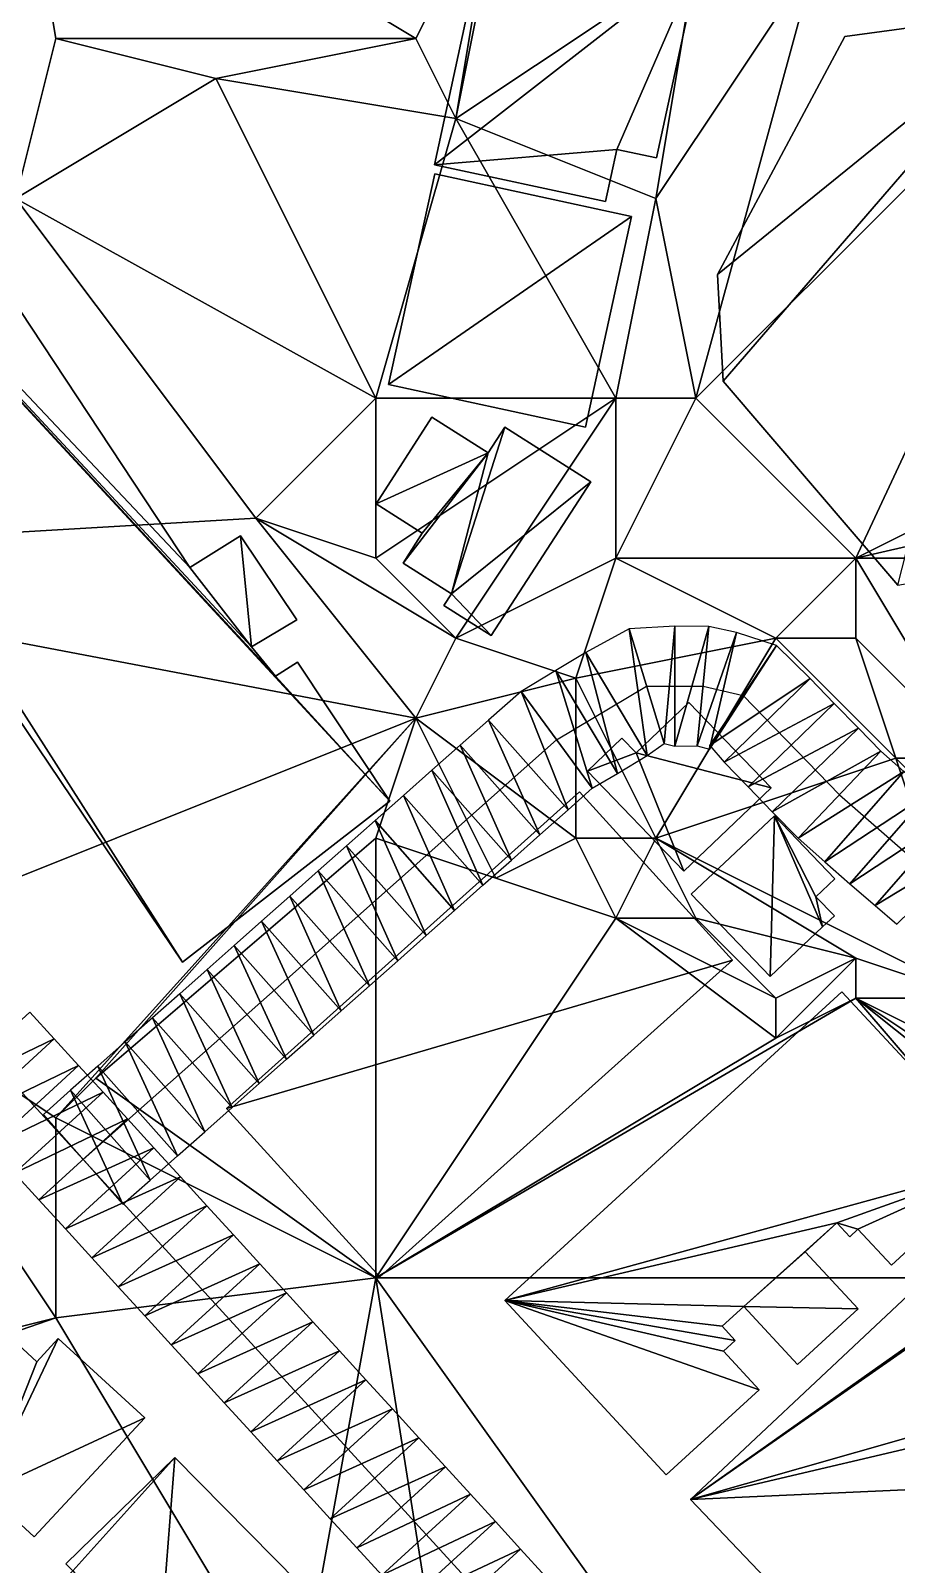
# Model space of a CAD drawing. Header units: metres. Extents: x -1103 to 901, y -902 to 905.
# Drawn here: x -1019.3 to -976, y 383.7 to 460.4 of the extents above; entities that cross this region are included whole.
import ezdxf

# ---------------------------------------------------------------- set-up
doc = ezdxf.new("R2010")
doc.units = ezdxf.units.M
for name, color, linetype in [('OSM_BUILDING_FOOTPRINTS', 7, 'CONTINUOUS'), ('OSM_BUILDING_ROOFS', 1, 'CONTINUOUS'), ('OSM_BUILDING_WALLS', 8, 'CONTINUOUS'), ('OSM_ROAD_AXES', 2, 'CONTINUOUS'), ('OSM_ROAD_SURFACE', 9, 'CONTINUOUS'), ('OSM_TERRAIN', 3, 'CONTINUOUS')]:
    doc.layers.add(name, color=color, linetype=linetype)

msp = doc.modelspace()

# ---------------------------------------------------------------- linework, layer by layer
at = {"layer": 'OSM_BUILDING_FOOTPRINTS'}
msp.add_polyline3d([(-1051.074, 472.319, 11.974), (-1011.666, 413.796, 11.974), (-1001.298, 421.847, 11.974), (-1005.919, 428.803, 11.974), (-1007.024, 428.106, 11.974), (-1008.218, 429.566, 11.974), (-1005.952, 430.915, 11.974), (-1008.771, 435.118, 11.974), (-1011.313, 433.536, 11.974), (-1022.621, 450.655, 11.974), (-1020.223, 452.392, 11.974), (-1023.019, 456.152, 11.974), (-1024.744, 455.234, 11.974), (-1033.908, 467.83, 11.974)], dxfattribs=at)
for points in [[(-968.568, 461.45, 11.018), (-978.561, 460.1, 11.018), (-984.917, 448.19, 11.018), (-984.64, 442.859, 11.018), (-975.908, 432.652, 11.018), (-959.515, 435.594, 11.018), (-960.521, 445.038, 11.018), (-958.962, 445.204, 11.018), (-959.515, 450.391, 11.018), (-961.063, 450.225, 11.018), (-962.809, 466.714, 11.018), (-968.635, 466.338, 11.018), (-968.568, 461.45, 11.018)], [(-996.347, 466.26, 11.412), (-985.812, 464.015, 11.412), (-987.968, 454.029, 11.412), (-989.957, 454.449, 11.412), (-990.521, 451.85, 11.412), (-999.066, 453.675, 11.412), (-996.347, 466.26, 11.412)], [(-999.055, 453.221, 11.487), (-989.217, 451.098, 11.487), (-991.516, 440.559, 11.487), (-1001.376, 442.693, 11.487), (-999.055, 453.221, 11.487)], [(-999.198, 441.056, 11.827), (-996.39, 439.265, 11.827), (-995.55, 440.559, 11.827), (-991.261, 437.827, 11.827), (-996.236, 430.13, 11.827), (-998.601, 431.634, 11.827), (-998.225, 432.22, 11.827), (-1000.646, 433.757, 11.827), (-999.684, 435.25, 11.827), (-1001.995, 436.721, 11.827), (-999.198, 441.056, 11.827)], [(-989.703, 424.999, 12.358), (-988.995, 424.258, 12.358), (-986.353, 426.78, 12.358), (-982.241, 422.522, 12.358), (-986.607, 418.353, 12.358), (-991.427, 423.351, 12.358), (-989.703, 424.999, 12.358)], [(-991.825, 422.323, 12.77), (-984.164, 413.896, 12.77), (-1001.806, 398.048, 12.77), (-1009.478, 406.475, 12.77), (-991.825, 422.323, 12.77)], [(-986.232, 417.191, 12.435), (-982.075, 421.117, 12.435), (-979.058, 417.966, 12.435), (-979.997, 417.07, 12.435), (-979.069, 416.108, 12.435), (-979.666, 415.555, 12.435), (-982.285, 413.078, 12.435), (-986.232, 417.191, 12.435)], [(-978.704, 412.314, 13.618), (-970.712, 403.7, 13.618), (-976.228, 398.635, 13.618), (-977.897, 400.437, 13.618), (-978.306, 400.05, 13.618), (-978.958, 400.758, 13.618), (-980.539, 399.298, 13.618), (-977.886, 396.445, 13.618), (-980.925, 393.669, 13.618), (-983.611, 396.566, 13.618), (-984.684, 395.582, 13.618), (-984.031, 394.874, 13.618), (-984.617, 394.332, 13.618), (-982.838, 392.408, 13.618), (-987.48, 388.15, 13.618), (-995.561, 396.865, 13.618), (-978.704, 412.314, 13.618)], [(-967.23, 404.795, 13.192), (-964.71, 402.152, 13.192), (-965.428, 401.477, 13.192), (-962.532, 398.425, 13.192), (-961.813, 399.099, 13.192), (-959.094, 396.235, 13.192), (-966.975, 388.836, 13.192), (-969.65, 391.645, 13.192), (-970.822, 390.551, 13.192), (-968.147, 387.731, 13.192), (-978.128, 378.363, 13.192), (-986.264, 386.912, 13.192), (-967.23, 404.795, 13.192)], [(-1041.445, 373.253, 13.937), (-1022.598, 393.591, 13.937), (-1020.819, 395.515, 13.937), (-1018.95, 393.801, 13.937), (-1017.889, 394.962, 13.937), (-1013.556, 391.003, 13.937), (-1019.083, 385.042, 13.937), (-1021.537, 387.298, 13.937), (-1021.769, 387.055, 13.937), (-1025.273, 383.273, 13.937), (-1023.471, 381.625, 13.937), (-1027.064, 377.743, 13.937), (-1028.18, 378.761, 13.937), (-1033.033, 373.519, 13.937), (-1031.441, 372.059, 13.937), (-1035.431, 367.746, 13.937), (-1041.445, 373.253, 13.937)], [(-1029.009, 371.782, 13.998), (-1017.148, 383.35, 13.998), (-1017.502, 383.704, 13.998), (-1012.064, 389.013, 13.998), (-1004.647, 381.504, 13.998), (-1010.439, 375.852, 13.998), (-1012.893, 378.341, 13.998), (-1019.735, 371.672, 13.998), (-1017.502, 369.416, 13.998), (-1023.139, 363.92, 13.998), (-1029.352, 370.201, 13.998), (-1028.39, 371.152, 13.998), (-1029.009, 371.782, 13.998)]]:
    msp.add_polyline3d(points, close=True, dxfattribs=at)
at = {"layer": 'OSM_BUILDING_ROOFS'}
for points in [[(-1051.351, 476.013, 26.774), (-1051.074, 472.319, 26.774), (-1011.666, 413.796, 26.774)], [(-1051.351, 476.013, 26.774), (-1011.666, 413.796, 26.774), (-1001.298, 421.847, 26.774)], [(-1051.351, 476.013, 26.774), (-1001.298, 421.847, 26.774), (-1007.024, 428.106, 26.774)], [(-1051.351, 476.013, 26.774), (-1007.024, 428.106, 26.774), (-1008.218, 429.566, 26.774)], [(-1051.351, 476.013, 26.774), (-1008.218, 429.566, 26.774), (-1011.313, 433.536, 26.774)], [(-1051.351, 476.013, 26.774), (-1011.313, 433.536, 26.774), (-1022.621, 450.655, 26.774)], [(-985.812, 464.015, 19.812), (-996.347, 466.26, 19.812), (-999.066, 453.675, 19.812)], [(-989.957, 454.449, 19.812), (-985.812, 464.015, 19.812), (-999.066, 453.675, 19.812)], [(-989.957, 454.449, 19.812), (-987.968, 454.029, 19.812), (-985.812, 464.015, 19.812)], [(-968.568, 461.45, 16.218), (-978.561, 460.1, 16.218), (-984.917, 448.19, 16.218)], [(-968.568, 461.45, 16.218), (-984.917, 448.19, 16.218), (-984.64, 442.859, 16.218)], [(-968.568, 461.45, 16.218), (-984.64, 442.859, 16.218), (-975.908, 432.652, 16.218)], [(-999.066, 453.675, 19.812), (-990.521, 451.85, 19.812), (-989.957, 454.449, 19.812)], [(-989.217, 451.098, 19.887), (-999.055, 453.221, 19.887), (-1001.376, 442.693, 19.887)], [(-989.217, 451.098, 19.887), (-1001.376, 442.693, 19.887), (-991.516, 440.559, 19.887)], [(-996.39, 439.265, 20.227), (-999.198, 441.056, 20.227), (-1001.995, 436.721, 20.227)], [(-998.225, 432.22, 20.227), (-991.261, 437.827, 20.227), (-995.55, 440.559, 20.227)], [(-998.225, 432.22, 20.227), (-995.55, 440.559, 20.227), (-996.39, 439.265, 20.227)], [(-996.39, 439.265, 20.227), (-1001.995, 436.721, 20.227), (-999.684, 435.25, 20.227)], [(-996.39, 439.265, 20.227), (-999.684, 435.25, 20.227), (-1000.646, 433.757, 20.227)], [(-996.39, 439.265, 20.227), (-1000.646, 433.757, 20.227), (-998.225, 432.22, 20.227)], [(-998.225, 432.22, 20.227), (-996.236, 430.13, 20.227), (-991.261, 437.827, 20.227)], [(-1008.218, 429.566, 26.774), (-1008.771, 435.118, 26.774), (-1011.313, 433.536, 26.774)], [(-1008.218, 429.566, 26.774), (-1005.952, 430.915, 26.774), (-1008.771, 435.118, 26.774)], [(-998.225, 432.22, 20.227), (-998.601, 431.634, 20.227), (-996.236, 430.13, 20.227)], [(-1001.298, 421.847, 26.774), (-1005.919, 428.803, 26.774), (-1007.024, 428.106, 26.774)], [(-988.995, 424.258, 17.558), (-982.241, 422.522, 17.558), (-986.353, 426.78, 17.558)], [(-988.995, 424.258, 17.558), (-989.703, 424.999, 17.558), (-991.427, 423.351, 17.558)], [(-988.995, 424.258, 17.558), (-991.427, 423.351, 17.558), (-986.607, 418.353, 17.558)], [(-988.995, 424.258, 17.558), (-986.607, 418.353, 17.558), (-982.241, 422.522, 17.558)], [(-984.164, 413.896, 27.57), (-991.825, 422.323, 27.57), (-1009.478, 406.475, 27.57)], [(-982.075, 421.117, 17.635), (-986.232, 417.191, 17.635), (-982.285, 413.078, 17.635)], [(-982.075, 421.117, 17.635), (-982.285, 413.078, 17.635), (-979.666, 415.555, 17.635)], [(-979.997, 417.07, 17.635), (-979.058, 417.966, 17.635), (-982.075, 421.117, 17.635)], [(-979.997, 417.07, 17.635), (-982.075, 421.117, 17.635), (-979.666, 415.555, 17.635)], [(-979.666, 415.555, 17.635), (-979.069, 416.108, 17.635), (-979.997, 417.07, 17.635)], [(-984.164, 413.896, 27.57), (-1009.478, 406.475, 27.57), (-1001.806, 398.048, 27.57)], [(-970.712, 403.7, 28.418), (-978.704, 412.314, 28.418), (-995.561, 396.865, 28.418)], [(-964.71, 402.152, 24.792), (-967.23, 404.795, 24.792), (-986.264, 386.912, 24.792)], [(-978.958, 400.758, 28.418), (-970.712, 403.7, 28.418), (-995.561, 396.865, 28.418)], [(-978.958, 400.758, 28.418), (-977.897, 400.437, 28.418), (-970.712, 403.7, 28.418)], [(-977.897, 400.437, 28.418), (-976.228, 398.635, 28.418), (-970.712, 403.7, 28.418)], [(-965.428, 401.477, 24.792), (-964.71, 402.152, 24.792), (-986.264, 386.912, 24.792)], [(-965.428, 401.477, 24.792), (-986.264, 386.912, 24.792), (-969.65, 391.645, 24.792)], [(-995.561, 396.865, 28.418), (-983.611, 396.566, 28.418), (-978.958, 400.758, 28.418)], [(-983.611, 396.566, 28.418), (-980.539, 399.298, 28.418), (-978.958, 400.758, 28.418)], [(-978.958, 400.758, 28.418), (-978.306, 400.05, 28.418), (-977.897, 400.437, 28.418)], [(-983.611, 396.566, 28.418), (-977.886, 396.445, 28.418), (-980.539, 399.298, 28.418)], [(-995.561, 396.865, 28.418), (-987.48, 388.15, 28.418), (-982.838, 392.408, 28.418)], [(-995.561, 396.865, 28.418), (-982.838, 392.408, 28.418), (-984.617, 394.332, 28.418)], [(-995.561, 396.865, 28.418), (-984.617, 394.332, 28.418), (-984.031, 394.874, 28.418)], [(-995.561, 396.865, 28.418), (-984.031, 394.874, 28.418), (-984.684, 395.582, 28.418)], [(-995.561, 396.865, 28.418), (-984.684, 395.582, 28.418), (-983.611, 396.566, 28.418)], [(-983.611, 396.566, 28.418), (-980.925, 393.669, 28.418), (-977.886, 396.445, 28.418)], [(-1021.537, 387.298, 28.737), (-1018.95, 393.801, 28.737), (-1020.819, 395.515, 28.737)], [(-1021.537, 387.298, 28.737), (-1013.556, 391.003, 28.737), (-1017.889, 394.962, 28.737)], [(-1021.537, 387.298, 28.737), (-1017.889, 394.962, 28.737), (-1018.95, 393.801, 28.737)], [(-986.264, 386.912, 24.792), (-970.822, 390.551, 24.792), (-969.65, 391.645, 24.792)], [(-1021.537, 387.298, 28.737), (-1019.083, 385.042, 28.737), (-1013.556, 391.003, 28.737)], [(-986.264, 386.912, 24.792), (-968.147, 387.731, 24.792), (-970.822, 390.551, 24.792)], [(-1012.064, 389.013, 28.798), (-1017.502, 383.704, 28.798), (-1017.148, 383.35, 28.798)], [(-1017.148, 383.35, 28.798), (-1012.893, 378.341, 28.798), (-1012.064, 389.013, 28.798)], [(-1012.893, 378.341, 28.798), (-1004.647, 381.504, 28.798), (-1012.064, 389.013, 28.798)], [(-986.264, 386.912, 24.792), (-978.128, 378.363, 24.792), (-968.147, 387.731, 24.792)]]:
    msp.add_3dface(points, dxfattribs=at)
at = {"layer": 'OSM_BUILDING_WALLS'}
for points in [[(-1051.074, 472.319, 11.974), (-1011.666, 413.796, 11.974), (-1011.666, 413.796, 26.774)], [(-1051.074, 472.319, 11.974), (-1011.666, 413.796, 26.774), (-1051.074, 472.319, 26.774)], [(-996.347, 466.26, 11.412), (-999.066, 453.675, 11.412), (-999.066, 453.675, 19.812)], [(-996.347, 466.26, 11.412), (-999.066, 453.675, 19.812), (-996.347, 466.26, 19.812)], [(-987.968, 454.029, 11.412), (-985.812, 464.015, 11.412), (-985.812, 464.015, 19.812)], [(-987.968, 454.029, 11.412), (-985.812, 464.015, 19.812), (-987.968, 454.029, 19.812)], [(-968.568, 461.45, 11.018), (-978.561, 460.1, 11.018), (-978.561, 460.1, 16.218)], [(-968.568, 461.45, 11.018), (-978.561, 460.1, 16.218), (-968.568, 461.45, 16.218)], [(-978.561, 460.1, 11.018), (-984.917, 448.19, 11.018), (-984.917, 448.19, 16.218)], [(-978.561, 460.1, 11.018), (-984.917, 448.19, 16.218), (-978.561, 460.1, 16.218)], [(-990.521, 451.85, 11.412), (-989.957, 454.449, 11.412), (-989.957, 454.449, 19.812)], [(-990.521, 451.85, 11.412), (-989.957, 454.449, 19.812), (-990.521, 451.85, 19.812)], [(-989.957, 454.449, 11.412), (-987.968, 454.029, 11.412), (-987.968, 454.029, 19.812)], [(-989.957, 454.449, 11.412), (-987.968, 454.029, 19.812), (-989.957, 454.449, 19.812)], [(-999.066, 453.675, 11.412), (-990.521, 451.85, 11.412), (-990.521, 451.85, 19.812)], [(-999.066, 453.675, 11.412), (-990.521, 451.85, 19.812), (-999.066, 453.675, 19.812)], [(-999.055, 453.221, 11.487), (-1001.376, 442.693, 11.487), (-1001.376, 442.693, 19.887)], [(-999.055, 453.221, 11.487), (-1001.376, 442.693, 19.887), (-999.055, 453.221, 19.887)], [(-989.217, 451.098, 11.487), (-999.055, 453.221, 11.487), (-999.055, 453.221, 19.887)], [(-989.217, 451.098, 11.487), (-999.055, 453.221, 19.887), (-989.217, 451.098, 19.887)], [(-1011.313, 433.536, 11.974), (-1022.621, 450.655, 11.974), (-1022.621, 450.655, 26.774)], [(-1011.313, 433.536, 11.974), (-1022.621, 450.655, 26.774), (-1011.313, 433.536, 26.774)], [(-991.516, 440.559, 11.487), (-989.217, 451.098, 11.487), (-989.217, 451.098, 19.887)], [(-991.516, 440.559, 11.487), (-989.217, 451.098, 19.887), (-991.516, 440.559, 19.887)], [(-984.917, 448.19, 11.018), (-984.64, 442.859, 11.018), (-984.64, 442.859, 16.218)], [(-984.917, 448.19, 11.018), (-984.64, 442.859, 16.218), (-984.917, 448.19, 16.218)], [(-1001.376, 442.693, 11.487), (-991.516, 440.559, 11.487), (-991.516, 440.559, 19.887)], [(-1001.376, 442.693, 11.487), (-991.516, 440.559, 19.887), (-1001.376, 442.693, 19.887)], [(-984.64, 442.859, 11.018), (-975.908, 432.652, 11.018), (-975.908, 432.652, 16.218)], [(-984.64, 442.859, 11.018), (-975.908, 432.652, 16.218), (-984.64, 442.859, 16.218)], [(-999.198, 441.056, 11.827), (-1001.995, 436.721, 11.827), (-1001.995, 436.721, 20.227)], [(-999.198, 441.056, 11.827), (-1001.995, 436.721, 20.227), (-999.198, 441.056, 20.227)], [(-996.39, 439.265, 11.827), (-999.198, 441.056, 11.827), (-999.198, 441.056, 20.227)], [(-996.39, 439.265, 11.827), (-999.198, 441.056, 20.227), (-996.39, 439.265, 20.227)], [(-995.55, 440.559, 11.827), (-996.39, 439.265, 11.827), (-996.39, 439.265, 20.227)], [(-995.55, 440.559, 11.827), (-996.39, 439.265, 20.227), (-995.55, 440.559, 20.227)], [(-991.261, 437.827, 11.827), (-995.55, 440.559, 11.827), (-995.55, 440.559, 20.227)], [(-991.261, 437.827, 11.827), (-995.55, 440.559, 20.227), (-991.261, 437.827, 20.227)], [(-996.236, 430.13, 11.827), (-991.261, 437.827, 11.827), (-991.261, 437.827, 20.227)], [(-996.236, 430.13, 11.827), (-991.261, 437.827, 20.227), (-996.236, 430.13, 20.227)], [(-1001.995, 436.721, 11.827), (-999.684, 435.25, 11.827), (-999.684, 435.25, 20.227)], [(-1001.995, 436.721, 11.827), (-999.684, 435.25, 20.227), (-1001.995, 436.721, 20.227)], [(-1008.771, 435.118, 11.974), (-1011.313, 433.536, 11.974), (-1011.313, 433.536, 26.774)], [(-1008.771, 435.118, 11.974), (-1011.313, 433.536, 26.774), (-1008.771, 435.118, 26.774)], [(-1005.952, 430.915, 11.974), (-1008.771, 435.118, 11.974), (-1008.771, 435.118, 26.774)], [(-1005.952, 430.915, 11.974), (-1008.771, 435.118, 26.774), (-1005.952, 430.915, 26.774)], [(-999.684, 435.25, 11.827), (-1000.646, 433.757, 11.827), (-1000.646, 433.757, 20.227)], [(-999.684, 435.25, 11.827), (-1000.646, 433.757, 20.227), (-999.684, 435.25, 20.227)], [(-1000.646, 433.757, 11.827), (-998.225, 432.22, 11.827), (-998.225, 432.22, 20.227)], [(-1000.646, 433.757, 11.827), (-998.225, 432.22, 20.227), (-1000.646, 433.757, 20.227)], [(-998.225, 432.22, 11.827), (-998.601, 431.634, 11.827), (-998.601, 431.634, 20.227)], [(-998.225, 432.22, 11.827), (-998.601, 431.634, 20.227), (-998.225, 432.22, 20.227)], [(-998.601, 431.634, 11.827), (-996.236, 430.13, 11.827), (-996.236, 430.13, 20.227)], [(-998.601, 431.634, 11.827), (-996.236, 430.13, 20.227), (-998.601, 431.634, 20.227)], [(-1008.218, 429.566, 11.974), (-1005.952, 430.915, 11.974), (-1005.952, 430.915, 26.774)], [(-1008.218, 429.566, 11.974), (-1005.952, 430.915, 26.774), (-1008.218, 429.566, 26.774)], [(-1007.024, 428.106, 11.974), (-1008.218, 429.566, 11.974), (-1008.218, 429.566, 26.774)], [(-1007.024, 428.106, 11.974), (-1008.218, 429.566, 26.774), (-1007.024, 428.106, 26.774)], [(-1005.919, 428.803, 11.974), (-1007.024, 428.106, 11.974), (-1007.024, 428.106, 26.774)], [(-1005.919, 428.803, 11.974), (-1007.024, 428.106, 26.774), (-1005.919, 428.803, 26.774)], [(-1001.298, 421.847, 11.974), (-1005.919, 428.803, 11.974), (-1005.919, 428.803, 26.774)], [(-1001.298, 421.847, 11.974), (-1005.919, 428.803, 26.774), (-1001.298, 421.847, 26.774)], [(-986.353, 426.78, 12.358), (-988.995, 424.258, 12.358), (-988.995, 424.258, 17.558)], [(-986.353, 426.78, 12.358), (-988.995, 424.258, 17.558), (-986.353, 426.78, 17.558)], [(-982.241, 422.522, 12.358), (-986.353, 426.78, 12.358), (-986.353, 426.78, 17.558)], [(-982.241, 422.522, 12.358), (-986.353, 426.78, 17.558), (-982.241, 422.522, 17.558)], [(-989.703, 424.999, 12.358), (-991.427, 423.351, 12.358), (-991.427, 423.351, 17.558)], [(-989.703, 424.999, 12.358), (-991.427, 423.351, 17.558), (-989.703, 424.999, 17.558)], [(-988.995, 424.258, 12.358), (-989.703, 424.999, 12.358), (-989.703, 424.999, 17.558)], [(-988.995, 424.258, 12.358), (-989.703, 424.999, 17.558), (-988.995, 424.258, 17.558)], [(-991.427, 423.351, 12.358), (-986.607, 418.353, 12.358), (-986.607, 418.353, 17.558)], [(-991.427, 423.351, 12.358), (-986.607, 418.353, 17.558), (-991.427, 423.351, 17.558)], [(-991.825, 422.323, 12.77), (-1009.478, 406.475, 12.77), (-1009.478, 406.475, 27.57)], [(-991.825, 422.323, 12.77), (-1009.478, 406.475, 27.57), (-991.825, 422.323, 27.57)], [(-984.164, 413.896, 12.77), (-991.825, 422.323, 12.77), (-991.825, 422.323, 27.57)], [(-984.164, 413.896, 12.77), (-991.825, 422.323, 27.57), (-984.164, 413.896, 27.57)], [(-986.607, 418.353, 12.358), (-982.241, 422.522, 12.358), (-982.241, 422.522, 17.558)], [(-986.607, 418.353, 12.358), (-982.241, 422.522, 17.558), (-986.607, 418.353, 17.558)], [(-1011.666, 413.796, 11.974), (-1001.298, 421.847, 11.974), (-1001.298, 421.847, 26.774)], [(-1011.666, 413.796, 11.974), (-1001.298, 421.847, 26.774), (-1011.666, 413.796, 26.774)], [(-982.075, 421.117, 12.435), (-986.232, 417.191, 12.435), (-986.232, 417.191, 17.635)], [(-982.075, 421.117, 12.435), (-986.232, 417.191, 17.635), (-982.075, 421.117, 17.635)], [(-979.058, 417.966, 12.435), (-982.075, 421.117, 12.435), (-982.075, 421.117, 17.635)], [(-979.058, 417.966, 12.435), (-982.075, 421.117, 17.635), (-979.058, 417.966, 17.635)], [(-979.997, 417.07, 12.435), (-979.058, 417.966, 12.435), (-979.058, 417.966, 17.635)], [(-979.997, 417.07, 12.435), (-979.058, 417.966, 17.635), (-979.997, 417.07, 17.635)], [(-986.232, 417.191, 12.435), (-982.285, 413.078, 12.435), (-982.285, 413.078, 17.635)], [(-986.232, 417.191, 12.435), (-982.285, 413.078, 17.635), (-986.232, 417.191, 17.635)], [(-979.069, 416.108, 12.435), (-979.997, 417.07, 12.435), (-979.997, 417.07, 17.635)], [(-979.069, 416.108, 12.435), (-979.997, 417.07, 17.635), (-979.069, 416.108, 17.635)], [(-979.666, 415.555, 12.435), (-979.069, 416.108, 12.435), (-979.069, 416.108, 17.635)], [(-979.666, 415.555, 12.435), (-979.069, 416.108, 17.635), (-979.666, 415.555, 17.635)], [(-982.285, 413.078, 12.435), (-979.666, 415.555, 12.435), (-979.666, 415.555, 17.635)], [(-982.285, 413.078, 12.435), (-979.666, 415.555, 17.635), (-982.285, 413.078, 17.635)], [(-1001.806, 398.048, 12.77), (-984.164, 413.896, 12.77), (-984.164, 413.896, 27.57)], [(-1001.806, 398.048, 12.77), (-984.164, 413.896, 27.57), (-1001.806, 398.048, 27.57)], [(-978.704, 412.314, 13.618), (-995.561, 396.865, 13.618), (-995.561, 396.865, 28.418)], [(-978.704, 412.314, 13.618), (-995.561, 396.865, 28.418), (-978.704, 412.314, 28.418)], [(-970.712, 403.7, 13.618), (-978.704, 412.314, 13.618), (-978.704, 412.314, 28.418)], [(-970.712, 403.7, 13.618), (-978.704, 412.314, 28.418), (-970.712, 403.7, 28.418)], [(-1009.478, 406.475, 12.77), (-1001.806, 398.048, 12.77), (-1001.806, 398.048, 27.57)], [(-1009.478, 406.475, 12.77), (-1001.806, 398.048, 27.57), (-1009.478, 406.475, 27.57)], [(-967.23, 404.795, 13.192), (-986.264, 386.912, 13.192), (-986.264, 386.912, 24.792)], [(-967.23, 404.795, 13.192), (-986.264, 386.912, 24.792), (-967.23, 404.795, 24.792)], [(-976.228, 398.635, 13.618), (-970.712, 403.7, 13.618), (-970.712, 403.7, 28.418)], [(-976.228, 398.635, 13.618), (-970.712, 403.7, 28.418), (-976.228, 398.635, 28.418)], [(-980.539, 399.298, 13.618), (-978.958, 400.758, 13.618), (-978.958, 400.758, 28.418)], [(-980.539, 399.298, 13.618), (-978.958, 400.758, 28.418), (-980.539, 399.298, 28.418)], [(-978.958, 400.758, 13.618), (-978.306, 400.05, 13.618), (-978.306, 400.05, 28.418)], [(-978.958, 400.758, 13.618), (-978.306, 400.05, 28.418), (-978.958, 400.758, 28.418)], [(-978.306, 400.05, 13.618), (-977.897, 400.437, 13.618), (-977.897, 400.437, 28.418)], [(-978.306, 400.05, 13.618), (-977.897, 400.437, 28.418), (-978.306, 400.05, 28.418)], [(-977.897, 400.437, 13.618), (-976.228, 398.635, 13.618), (-976.228, 398.635, 28.418)], [(-977.897, 400.437, 13.618), (-976.228, 398.635, 28.418), (-977.897, 400.437, 28.418)], [(-977.886, 396.445, 13.618), (-980.539, 399.298, 13.618), (-980.539, 399.298, 28.418)], [(-977.886, 396.445, 13.618), (-980.539, 399.298, 28.418), (-977.886, 396.445, 28.418)], [(-995.561, 396.865, 13.618), (-987.48, 388.15, 13.618), (-987.48, 388.15, 28.418)], [(-995.561, 396.865, 13.618), (-987.48, 388.15, 28.418), (-995.561, 396.865, 28.418)], [(-984.684, 395.582, 13.618), (-983.611, 396.566, 13.618), (-983.611, 396.566, 28.418)], [(-984.684, 395.582, 13.618), (-983.611, 396.566, 28.418), (-984.684, 395.582, 28.418)], [(-983.611, 396.566, 13.618), (-980.925, 393.669, 13.618), (-980.925, 393.669, 28.418)], [(-983.611, 396.566, 13.618), (-980.925, 393.669, 28.418), (-983.611, 396.566, 28.418)], [(-980.925, 393.669, 13.618), (-977.886, 396.445, 13.618), (-977.886, 396.445, 28.418)], [(-980.925, 393.669, 13.618), (-977.886, 396.445, 28.418), (-980.925, 393.669, 28.418)], [(-1018.95, 393.801, 13.937), (-1020.819, 395.515, 13.937), (-1020.819, 395.515, 28.737)], [(-1018.95, 393.801, 13.937), (-1020.819, 395.515, 28.737), (-1018.95, 393.801, 28.737)], [(-984.031, 394.874, 13.618), (-984.684, 395.582, 13.618), (-984.684, 395.582, 28.418)], [(-984.031, 394.874, 13.618), (-984.684, 395.582, 28.418), (-984.031, 394.874, 28.418)], [(-1017.889, 394.962, 13.937), (-1018.95, 393.801, 13.937), (-1018.95, 393.801, 28.737)], [(-1017.889, 394.962, 13.937), (-1018.95, 393.801, 28.737), (-1017.889, 394.962, 28.737)], [(-1013.556, 391.003, 13.937), (-1017.889, 394.962, 13.937), (-1017.889, 394.962, 28.737)], [(-1013.556, 391.003, 13.937), (-1017.889, 394.962, 28.737), (-1013.556, 391.003, 28.737)], [(-984.617, 394.332, 13.618), (-984.031, 394.874, 13.618), (-984.031, 394.874, 28.418)], [(-984.617, 394.332, 13.618), (-984.031, 394.874, 28.418), (-984.617, 394.332, 28.418)], [(-982.838, 392.408, 13.618), (-984.617, 394.332, 13.618), (-984.617, 394.332, 28.418)], [(-982.838, 392.408, 13.618), (-984.617, 394.332, 28.418), (-982.838, 392.408, 28.418)], [(-987.48, 388.15, 13.618), (-982.838, 392.408, 13.618), (-982.838, 392.408, 28.418)], [(-987.48, 388.15, 13.618), (-982.838, 392.408, 28.418), (-987.48, 388.15, 28.418)], [(-1019.083, 385.042, 13.937), (-1013.556, 391.003, 13.937), (-1013.556, 391.003, 28.737)], [(-1019.083, 385.042, 13.937), (-1013.556, 391.003, 28.737), (-1019.083, 385.042, 28.737)], [(-1012.064, 389.013, 13.998), (-1017.502, 383.704, 13.998), (-1017.502, 383.704, 28.798)], [(-1012.064, 389.013, 13.998), (-1017.502, 383.704, 28.798), (-1012.064, 389.013, 28.798)], [(-1004.647, 381.504, 13.998), (-1012.064, 389.013, 13.998), (-1012.064, 389.013, 28.798)], [(-1004.647, 381.504, 13.998), (-1012.064, 389.013, 28.798), (-1004.647, 381.504, 28.798)], [(-978.128, 378.363, 13.192), (-968.147, 387.731, 13.192), (-968.147, 387.731, 24.792)], [(-978.128, 378.363, 13.192), (-968.147, 387.731, 24.792), (-978.128, 378.363, 24.792)], [(-1021.537, 387.298, 13.937), (-1019.083, 385.042, 13.937), (-1019.083, 385.042, 28.737)], [(-1021.537, 387.298, 13.937), (-1019.083, 385.042, 28.737), (-1021.537, 387.298, 28.737)], [(-986.264, 386.912, 13.192), (-978.128, 378.363, 13.192), (-978.128, 378.363, 24.792)], [(-986.264, 386.912, 13.192), (-978.128, 378.363, 24.792), (-986.264, 386.912, 24.792)], [(-1017.502, 383.704, 13.998), (-1017.148, 383.35, 13.998), (-1017.148, 383.35, 28.798)], [(-1017.502, 383.704, 13.998), (-1017.148, 383.35, 28.798), (-1017.502, 383.704, 28.798)]]:
    msp.add_3dface(points, dxfattribs=at)
at = {"layer": 'OSM_ROAD_AXES'}
for points in [[(-1100, 520.134, 15.075), (-1099.358, 519.573, 15.052), (-1068.595, 482.88, 15.373), (-1026.401, 414.603, 15.033), (-1016.64, 403.931, 15.429), (-1000.745, 386.525, 15.86), (-986.971, 371.451, 16.072), (-967.328, 349.942, 16.94), (-943.076, 323.777, 16.352)], [(-1016.64, 403.931, 15.429), (-1005.73, 413.597, 15.516), (-992.964, 424.921, 14.833), (-988.465, 427.598, 14.51), (-985.646, 427.598, 14.419), (-983.645, 427.133, 14.358), (-978.826, 422.168, 14.452), (-973.818, 417.789, 14.568), (-970.369, 413.719, 14.787), (-838.862, 430.056, 15.565), (-741.81, 442.222, 14.22), (-738.781, 442.775, 14.296), (-738.439, 444.876, 14.501), (-738.616, 446.679, 14.805), (-737.257, 497.119, 15.958)]]:
    msp.add_polyline3d(points, dxfattribs=at)
at = {"layer": 'OSM_ROAD_SURFACE'}
for points in [[(-988.43, 424.127, 14.57), (-989.344, 430.466, 14.367), (-991.498, 429.284, 14.522)], [(-987.585, 424.73, 14.541), (-987.055, 430.598, 14.328), (-989.344, 430.466, 14.367)], [(-988.43, 424.127, 14.57), (-987.585, 424.73, 14.541), (-989.344, 430.466, 14.367)], [(-987.585, 424.73, 14.541), (-987.055, 424.598, 14.524), (-987.055, 430.598, 14.328)], [(-987.055, 424.598, 14.524), (-985.358, 430.584, 14.312), (-987.055, 430.598, 14.328)], [(-987.055, 424.598, 14.524), (-985.934, 424.612, 14.488), (-985.358, 430.584, 14.312)], [(-985.934, 424.612, 14.488), (-983.967, 430.288, 14.331), (-985.358, 430.584, 14.312)], [(-985.934, 424.612, 14.488), (-985.324, 424.443, 14.469), (-983.967, 430.288, 14.331)], [(-985.324, 424.443, 14.469), (-981.978, 429.628, 14.351), (-983.967, 430.288, 14.331)], [(-985.324, 424.443, 14.469), (-985.312, 424.639, 14.468), (-981.978, 429.628, 14.351)], [(-985.312, 424.639, 14.468), (-980.288, 427.982, 14.38), (-981.978, 429.628, 14.351)], [(-989.93, 423.235, 14.658), (-991.498, 429.284, 14.522), (-992.998, 428.392, 14.6)], [(-989.93, 423.235, 14.658), (-988.43, 424.127, 14.57), (-991.498, 429.284, 14.522)], [(-991.184, 422.506, 14.893), (-992.998, 428.392, 14.6), (-994.743, 427.337, 14.763)], [(-991.184, 422.506, 14.893), (-989.93, 423.235, 14.658), (-992.998, 428.392, 14.6)], [(-992.391, 421.419, 15.091), (-994.743, 427.337, 14.763), (-996.373, 425.907, 14.886)], [(-992.391, 421.419, 15.091), (-991.184, 422.506, 14.893), (-994.743, 427.337, 14.763)], [(-985.312, 424.639, 14.468), (-984.593, 423.803, 14.481), (-980.288, 427.982, 14.38)], [(-984.593, 423.803, 14.481), (-979.083, 426.74, 14.403), (-980.288, 427.982, 14.38)], [(-984.593, 423.803, 14.481), (-983.388, 422.561, 14.503), (-979.083, 426.74, 14.403)], [(-983.388, 422.561, 14.503), (-977.878, 425.499, 14.425), (-979.083, 426.74, 14.403)], [(-993.81, 420.161, 15.183), (-996.373, 425.907, 14.886), (-997.791, 424.649, 14.991)], [(-993.81, 420.161, 15.183), (-992.391, 421.419, 15.091), (-996.373, 425.907, 14.886)], [(-983.388, 422.561, 14.503), (-982.183, 421.32, 14.529), (-977.878, 425.499, 14.425)], [(-982.183, 421.32, 14.529), (-976.758, 424.342, 14.446), (-977.878, 425.499, 14.425)], [(-995.228, 418.902, 15.262), (-997.791, 424.649, 14.991), (-999.21, 423.391, 15.096)], [(-995.228, 418.902, 15.262), (-993.81, 420.161, 15.183), (-997.791, 424.649, 14.991)], [(-982.183, 421.32, 14.529), (-980.893, 419.994, 14.562), (-976.758, 424.342, 14.446)], [(-980.893, 419.994, 14.562), (-975.599, 423.331, 14.478), (-976.758, 424.342, 14.446)], [(-996.647, 417.644, 15.631), (-999.21, 423.391, 15.096), (-1000.628, 422.133, 15.264)], [(-996.647, 417.644, 15.631), (-995.228, 418.902, 15.262), (-999.21, 423.391, 15.096)], [(-980.893, 419.994, 14.562), (-979.549, 418.815, 14.592), (-975.599, 423.331, 14.478)], [(-979.549, 418.815, 14.592), (-974.347, 422.237, 14.554), (-975.599, 423.331, 14.478)], [(-998.066, 416.386, 15.621), (-1000.628, 422.133, 15.264), (-1002.047, 420.874, 15.38)], [(-998.066, 416.386, 15.621), (-996.647, 417.644, 15.631), (-1000.628, 422.133, 15.264)], [(-979.549, 418.815, 14.592), (-978.297, 417.72, 14.619), (-974.347, 422.237, 14.554)], [(-978.297, 417.72, 14.619), (-973.095, 421.142, 14.615), (-974.347, 422.237, 14.554)], [(-999.484, 415.127, 15.611), (-1002.047, 420.874, 15.38), (-1003.466, 419.616, 15.396)], [(-999.484, 415.127, 15.611), (-998.066, 416.386, 15.621), (-1002.047, 420.874, 15.38)], [(-978.297, 417.72, 14.619), (-977.045, 416.625, 14.646), (-973.095, 421.142, 14.615)], [(-977.045, 416.625, 14.646), (-971.675, 419.888, 14.693), (-973.095, 421.142, 14.615)], [(-977.045, 416.625, 14.646), (-975.961, 415.689, 14.67), (-971.675, 419.888, 14.693)], [(-1000.903, 413.869, 15.601), (-1003.466, 419.616, 15.396), (-1004.884, 418.358, 15.412)], [(-1000.903, 413.869, 15.601), (-999.484, 415.127, 15.611), (-1003.466, 419.616, 15.396)], [(-1002.321, 412.611, 15.596), (-1004.884, 418.358, 15.412), (-1006.303, 417.099, 15.428)], [(-1002.321, 412.611, 15.596), (-1000.903, 413.869, 15.601), (-1004.884, 418.358, 15.412)], [(-1003.74, 411.352, 15.607), (-1006.303, 417.099, 15.428), (-1007.721, 415.842, 15.444)], [(-1003.74, 411.352, 15.607), (-1002.321, 412.611, 15.596), (-1006.303, 417.099, 15.428)], [(-1005.105, 410.143, 15.618), (-1007.721, 415.842, 15.444), (-1009.084, 414.634, 15.459)], [(-1005.105, 410.143, 15.618), (-1003.74, 411.352, 15.607), (-1007.721, 415.842, 15.444)], [(-1006.469, 408.935, 15.629), (-1009.084, 414.634, 15.459), (-1010.447, 413.426, 15.474)], [(-1006.469, 408.935, 15.629), (-1005.105, 410.143, 15.618), (-1009.084, 414.634, 15.459)], [(-1007.832, 407.727, 15.64), (-1010.447, 413.426, 15.474), (-1011.811, 412.218, 15.489)], [(-1007.832, 407.727, 15.64), (-1006.469, 408.935, 15.629), (-1010.447, 413.426, 15.474)], [(-1009.196, 406.518, 15.651), (-1011.811, 412.218, 15.489), (-1013.175, 411.009, 15.504)], [(-1009.196, 406.518, 15.651), (-1007.832, 407.727, 15.64), (-1011.811, 412.218, 15.489)], [(-1023.734, 407.242, 15.383), (-1018.087, 409.958, 15.251), (-1019.307, 411.292, 15.21)], [(-1010.56, 405.31, 15.662), (-1013.175, 411.009, 15.504), (-1014.539, 409.801, 15.334)], [(-1010.56, 405.31, 15.662), (-1009.196, 406.518, 15.651), (-1013.175, 411.009, 15.504)], [(-1023.734, 407.242, 15.383), (-1022.514, 405.908, 15.444), (-1018.087, 409.958, 15.251)], [(-1022.514, 405.908, 15.444), (-1016.867, 408.624, 15.293), (-1018.087, 409.958, 15.251)], [(-1011.923, 404.102, 15.597), (-1014.539, 409.801, 15.334), (-1015.902, 408.593, 15.299)], [(-1011.923, 404.102, 15.597), (-1010.56, 405.31, 15.662), (-1014.539, 409.801, 15.334)], [(-1022.514, 405.908, 15.444), (-1021.294, 404.574, 15.504), (-1016.867, 408.624, 15.293)], [(-1021.294, 404.574, 15.504), (-1015.647, 407.29, 15.575), (-1016.867, 408.624, 15.293)], [(-1013.287, 402.894, 15.534), (-1015.902, 408.593, 15.299), (-1017.266, 407.385, 15.322)], [(-1013.287, 402.894, 15.534), (-1011.923, 404.102, 15.597), (-1015.902, 408.593, 15.299)], [(-1014.651, 401.686, 15.613), (-1017.266, 407.385, 15.322), (-1018.63, 406.177, 15.354)], [(-1014.651, 401.686, 15.613), (-1013.287, 402.894, 15.534), (-1017.266, 407.385, 15.322)], [(-1021.294, 404.574, 15.504), (-1020.074, 403.24, 15.565), (-1015.647, 407.29, 15.575)], [(-1020.074, 403.24, 15.565), (-1014.426, 405.955, 15.564), (-1015.647, 407.29, 15.575)], [(-1020.074, 403.24, 15.565), (-1018.855, 401.907, 15.626), (-1014.426, 405.955, 15.564)], [(-1018.855, 401.907, 15.626), (-1013.1, 404.504, 15.552), (-1014.426, 405.955, 15.564)], [(-1018.855, 401.907, 15.626), (-1017.531, 400.458, 15.699), (-1013.1, 404.504, 15.552)], [(-1017.531, 400.458, 15.699), (-1011.776, 403.053, 15.54), (-1013.1, 404.504, 15.552)], [(-1017.531, 400.458, 15.699), (-1016.206, 399.007, 15.786), (-1011.776, 403.053, 15.54)], [(-1016.206, 399.007, 15.786), (-1010.451, 401.602, 15.606), (-1011.776, 403.053, 15.54)], [(-1016.206, 399.007, 15.786), (-1014.882, 397.556, 15.873), (-1010.451, 401.602, 15.606)], [(-1014.882, 397.556, 15.873), (-1009.127, 400.152, 15.693), (-1010.451, 401.602, 15.606)], [(-1014.882, 397.556, 15.873), (-1013.557, 396.106, 15.937), (-1009.127, 400.152, 15.693)], [(-1013.557, 396.106, 15.937), (-1007.802, 398.701, 15.78), (-1009.127, 400.152, 15.693)], [(-1013.557, 396.106, 15.937), (-1012.232, 394.655, 15.942), (-1007.802, 398.701, 15.78)], [(-1012.232, 394.655, 15.942), (-1006.477, 397.251, 15.857), (-1007.802, 398.701, 15.78)], [(-1012.232, 394.655, 15.942), (-1010.908, 393.205, 15.948), (-1006.477, 397.251, 15.857)], [(-1010.908, 393.205, 15.948), (-1005.153, 395.8, 15.862), (-1006.477, 397.251, 15.857)], [(-1010.908, 393.205, 15.948), (-1009.583, 391.754, 15.953), (-1005.153, 395.8, 15.862)], [(-1009.583, 391.754, 15.953), (-1003.828, 394.35, 15.867), (-1005.153, 395.8, 15.862)], [(-1009.583, 391.754, 15.953), (-1008.259, 390.304, 15.958), (-1003.828, 394.35, 15.867)], [(-1008.259, 390.304, 15.958), (-1002.503, 392.899, 15.87), (-1003.828, 394.35, 15.867)], [(-1008.259, 390.304, 15.958), (-1006.934, 388.853, 15.963), (-1002.503, 392.899, 15.87)], [(-1006.934, 388.853, 15.963), (-1001.179, 391.449, 15.864), (-1002.503, 392.899, 15.87)], [(-1006.934, 388.853, 15.963), (-1005.609, 387.403, 15.968), (-1001.179, 391.449, 15.864)], [(-1005.609, 387.403, 15.968), (-999.854, 389.998, 15.88), (-1001.179, 391.449, 15.864)], [(-1005.609, 387.403, 15.968), (-1004.285, 385.952, 15.974), (-999.854, 389.998, 15.88)], [(-1004.285, 385.952, 15.974), (-998.53, 388.548, 15.902), (-999.854, 389.998, 15.88)], [(-1004.285, 385.952, 15.974), (-1002.96, 384.501, 15.968), (-998.53, 388.548, 15.902)], [(-1002.96, 384.501, 15.968), (-997.278, 387.178, 15.922), (-998.53, 388.548, 15.902)], [(-1002.96, 384.501, 15.968), (-1001.707, 383.131, 15.963), (-997.278, 387.178, 15.922)], [(-1001.707, 383.131, 15.963), (-996.026, 385.808, 15.943), (-997.278, 387.178, 15.922)], [(-1001.707, 383.131, 15.963), (-1000.455, 381.76, 15.957), (-996.026, 385.808, 15.943)], [(-1000.455, 381.76, 15.957), (-994.774, 384.437, 15.964), (-996.026, 385.808, 15.943)], [(-1000.455, 381.76, 15.957), (-999.203, 380.39, 15.952), (-994.774, 384.437, 15.964)], [(-999.203, 380.39, 15.952), (-993.522, 383.067, 15.984), (-994.774, 384.437, 15.964)]]:
    msp.add_3dface(points, dxfattribs=at)
at = {"layer": 'OSM_TERRAIN'}
for points in [[(-1020, 452, 14.981), (-1018, 460, 14.404), (-1020, 472, 15)], [(-1018, 460, 14.404), (-1000, 460, 14.226), (-1020, 472, 15)], [(-1000, 460, 14.226), (-996, 468, 14.17), (-1020, 472, 15)], [(-998, 456, 13.457), (-996, 468, 14.17), (-1000, 460, 14.226)], [(-998, 456, 13.457), (-996, 466, 13.587), (-996, 468, 14.17)], [(-998, 456, 13.457), (-986, 464, 13.457), (-996, 466, 13.587)], [(-988, 452, 13.483), (-986, 464, 13.457), (-998, 456, 13.457)], [(-988, 452, 13.483), (-986, 442, 13.144), (-980, 464, 13.035)], [(-988, 452, 13.483), (-980, 464, 13.035), (-986, 464, 13.457)], [(-978, 434, 13.175), (-964, 464, 13.109), (-986, 442, 13.144)], [(-986, 442, 13.144), (-964, 464, 13.109), (-980, 464, 13.035)], [(-978, 434, 13.175), (-930, 458, 12.993), (-964, 464, 13.109)], [(-1020, 452, 14.981), (-1010, 458, 14.324), (-1018, 460, 14.404)], [(-1010, 458, 14.324), (-1000, 460, 14.226), (-1018, 460, 14.404)], [(-1010, 458, 14.324), (-998, 456, 13.457), (-1000, 460, 14.226)], [(-1002, 442, 13.812), (-1010, 458, 14.324), (-1020, 452, 14.981)], [(-1010, 458, 14.324), (-1002, 442, 13.812), (-998, 456, 13.457)], [(-978, 434, 13.175), (-926, 446, 12.909), (-930, 458, 12.993)], [(-1002, 442, 13.812), (-990, 442, 13.644), (-998, 456, 13.457)], [(-998, 456, 13.457), (-990, 442, 13.644), (-988, 452, 13.483)], [(-1042, 434, 15.018), (-1008, 436, 14.885), (-1020, 452, 14.981)], [(-1008, 436, 14.885), (-1002, 442, 13.812), (-1020, 452, 14.981)], [(-990, 442, 13.644), (-986, 442, 13.144), (-988, 452, 13.483)], [(-978, 434, 13.175), (-934, 434, 13.211), (-926, 446, 12.909)], [(-1008, 436, 14.885), (-1002, 434, 14.259), (-1002, 442, 13.812)], [(-1002, 434, 14.259), (-998, 430, 14.23), (-990, 442, 13.644)], [(-1002, 434, 14.259), (-990, 442, 13.644), (-1002, 442, 13.812)], [(-990, 434, 13.925), (-990, 442, 13.644), (-998, 430, 14.23)], [(-990, 434, 13.925), (-986, 442, 13.144), (-990, 442, 13.644)], [(-990, 434, 13.925), (-978, 434, 13.175), (-986, 442, 13.144)], [(-1042, 434, 15.018), (-1000, 426, 14.899), (-1008, 436, 14.885)], [(-1000, 426, 14.899), (-998, 430, 14.23), (-1008, 436, 14.885)], [(-998, 430, 14.23), (-1002, 434, 14.259), (-1008, 436, 14.885)], [(-1030, 414, 15.027), (-1000, 426, 14.899), (-1042, 434, 15.018)], [(-992, 428, 14.622), (-990, 434, 13.925), (-998, 430, 14.23)], [(-992, 428, 14.622), (-982, 430, 14.293), (-990, 434, 13.925)], [(-990, 434, 13.925), (-982, 430, 14.293), (-978, 434, 13.175)], [(-982, 430, 14.293), (-978, 430, 13.571), (-978, 434, 13.175)], [(-978, 430, 13.571), (-972, 424, 13.312), (-978, 434, 13.175)], [(-972, 424, 13.312), (-934, 434, 13.211), (-978, 434, 13.175)], [(-1000, 426, 14.899), (-992, 428, 14.622), (-998, 430, 14.23)], [(-988, 420, 14.52), (-982, 430, 14.293), (-992, 428, 14.622)], [(-988, 420, 14.52), (-976, 424, 14.401), (-982, 430, 14.293)], [(-976, 424, 14.401), (-978, 430, 13.571), (-982, 430, 14.293)], [(-976, 424, 14.401), (-972, 424, 13.312), (-978, 430, 13.571)], [(-992, 420, 15.123), (-992, 428, 14.622), (-1000, 426, 14.899)], [(-992, 420, 15.123), (-988, 420, 14.52), (-992, 428, 14.622)], [(-1018, 406, 15.303), (-1000, 426, 14.899), (-1030, 414, 15.027)], [(-1018, 406, 15.303), (-1016, 408, 15.548), (-1000, 426, 14.899)], [(-1016, 408, 15.548), (-1002, 420, 15.442), (-1000, 426, 14.899)], [(-1002, 420, 15.442), (-996, 418, 15.266), (-1000, 426, 14.899)], [(-1000, 426, 14.899), (-996, 418, 15.266), (-992, 420, 15.123)], [(-988, 420, 14.52), (-972, 412, 14.713), (-976, 424, 14.401)], [(-972, 412, 14.713), (-972, 420, 14.648), (-976, 424, 14.401)], [(-976, 424, 14.401), (-972, 420, 14.648), (-972, 424, 13.312)], [(-1002, 398, 15.756), (-1002, 420, 15.442), (-1016, 408, 15.548)], [(-1002, 398, 15.756), (-990, 416, 15.736), (-1002, 420, 15.442)], [(-990, 416, 15.736), (-996, 418, 15.266), (-1002, 420, 15.442)], [(-996, 418, 15.266), (-990, 416, 15.736), (-992, 420, 15.123)], [(-990, 416, 15.736), (-988, 420, 14.52), (-992, 420, 15.123)], [(-990, 416, 15.736), (-986, 416, 14.893), (-988, 420, 14.52)], [(-978, 414, 15.224), (-972, 412, 14.713), (-988, 420, 14.52)], [(-986, 416, 14.893), (-978, 414, 15.224), (-988, 420, 14.52)], [(-1002, 398, 15.756), (-982, 410, 15.679), (-990, 416, 15.736)], [(-982, 410, 15.679), (-982, 412, 15.204), (-990, 416, 15.736)], [(-982, 412, 15.204), (-986, 416, 14.893), (-990, 416, 15.736)], [(-982, 412, 15.204), (-978, 414, 15.224), (-986, 416, 14.893)], [(-1042, 390, 15.81), (-1018, 396, 15.93), (-1030, 414, 15.027)], [(-1018, 396, 15.93), (-1018, 406, 15.303), (-1030, 414, 15.027)], [(-982, 410, 15.679), (-978, 412, 15.809), (-978, 414, 15.224)], [(-982, 410, 15.679), (-978, 414, 15.224), (-982, 412, 15.204)], [(-978, 412, 15.809), (-972, 412, 14.713), (-978, 414, 15.224)], [(-1002, 398, 15.756), (-966, 398, 15.859), (-978, 412, 15.809)], [(-1002, 398, 15.756), (-978, 412, 15.809), (-982, 410, 15.679)], [(-966, 398, 15.859), (-968, 404, 15.733), (-978, 412, 15.809)], [(-978, 412, 15.809), (-968, 404, 15.733), (-972, 408, 15.579)], [(-978, 412, 15.809), (-972, 408, 15.579), (-974, 410, 15.361)], [(-978, 412, 15.809), (-974, 410, 15.361), (-972, 412, 14.713)], [(-1018, 406, 15.303), (-1002, 398, 15.756), (-1016, 408, 15.548)], [(-1018, 396, 15.93), (-1002, 398, 15.756), (-1018, 406, 15.303)], [(-1006, 376, 16.061), (-1002, 398, 15.756), (-1018, 396, 15.93)], [(-1006, 376, 16.061), (-996, 360, 16.071), (-1002, 398, 15.756)], [(-996, 360, 16.071), (-982, 370, 16.127), (-1002, 398, 15.756)], [(-1002, 398, 15.756), (-982, 370, 16.127), (-966, 398, 15.859)], [(-982, 370, 16.127), (-964, 364, 16.317), (-966, 398, 15.859)], [(-1070, 378, 16.026), (-1006, 376, 16.061), (-1018, 396, 15.93)], [(-1070, 378, 16.026), (-1018, 396, 15.93), (-1042, 390, 15.81)]]:
    msp.add_3dface(points, dxfattribs=at)

doc.saveas('drawing.dxf')
